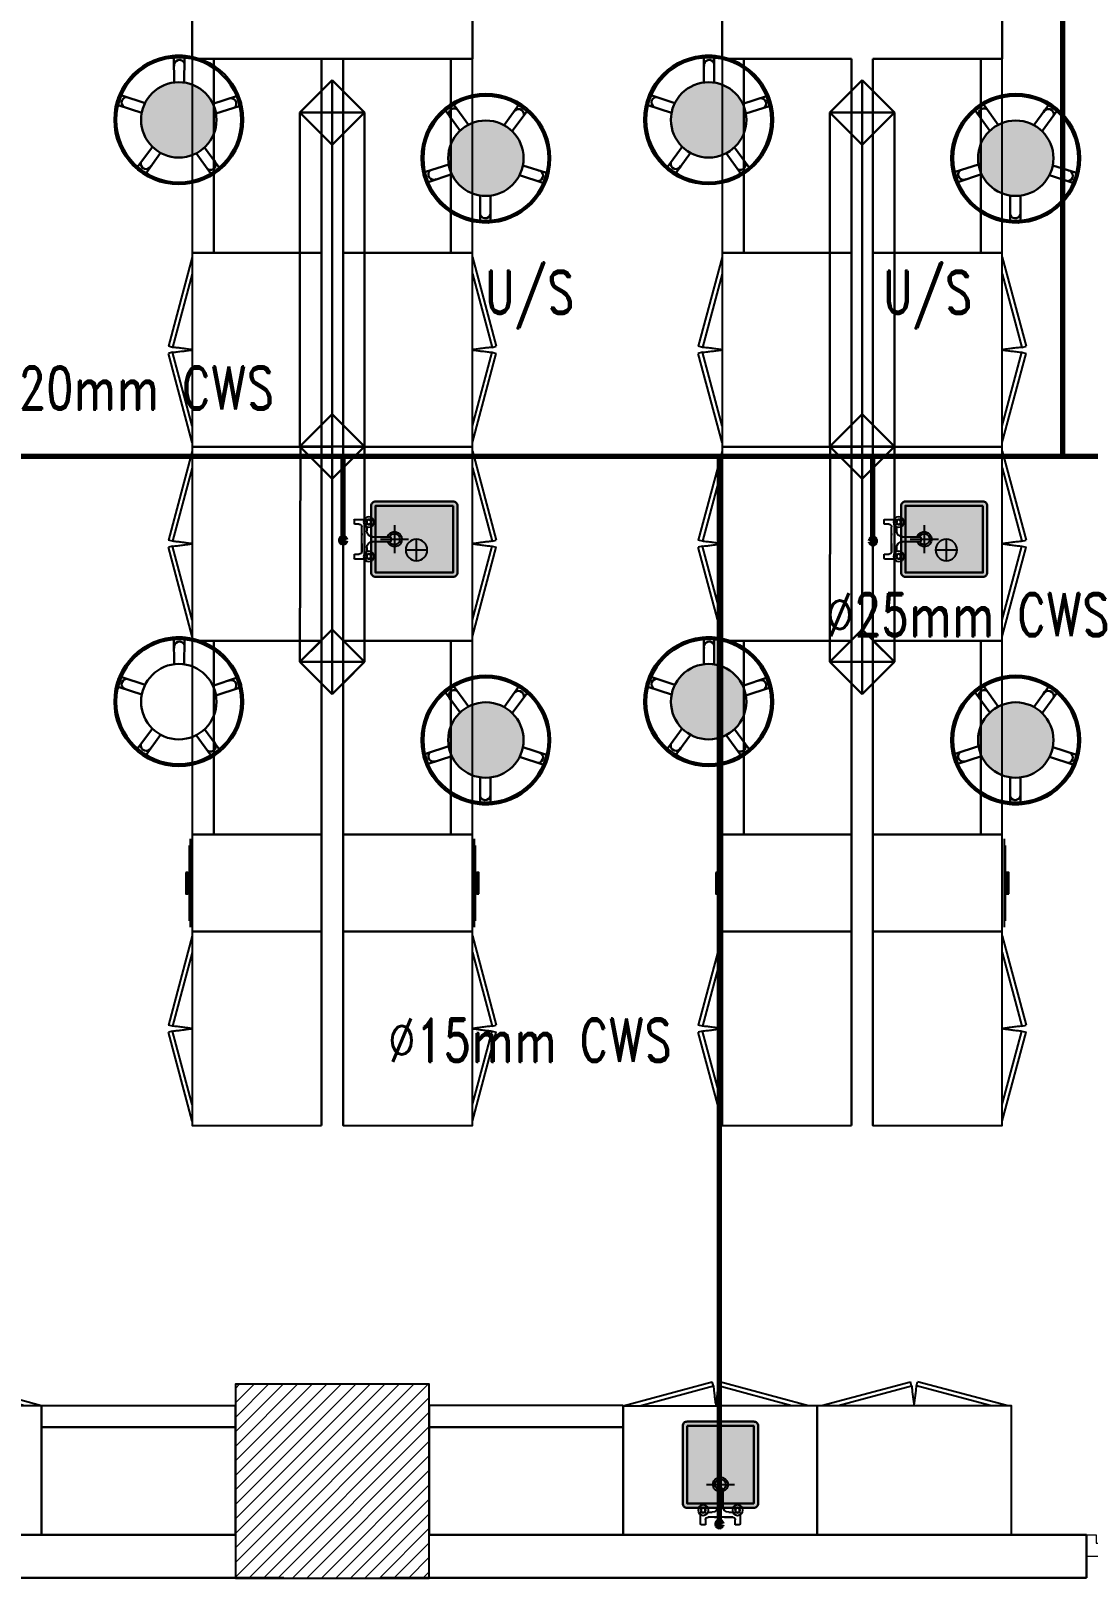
# Model space of a CAD drawing. Extents: x 800 to 995, y 398 to 804.
# Drawn here: x 905.2 to 910.1, y 754.73 to 761.91 of the extents above; entities that cross this region are included whole.
import ezdxf

# ---------------------------------------------------------------- set-up
doc = ezdxf.new("R2010")
doc.units = 0
doc.header["$MEASUREMENT"] = 0
doc.linetypes.add('ACAD_ISO02W100', pattern=[15, 12, -3])
doc.linetypes.add('DASHED', pattern=[19.05, 12.7, -6.35])
doc.layers.get('0').update_dxf_attribs({"color": 252, "linetype": 'CONTINUOUS', "lineweight": 30})
for name, color, linetype in [('-FUR', 252, 'CONTINUOUS'), ('LAYER8', 3, 'CONTINUOUS'), ('SAN', 2, 'CONTINUOUS')]:
    doc.layers.add(name, color=color, linetype=linetype)
for name, color, linetype, lineweight in [('Column', 6, 'CONTINUOUS', 25), ('DOOR', 30, 'CONTINUOUS', 9), ('hatch', 252, 'CONTINUOUS', 9), ('P-C-WATER', 5, 'CONTINUOUS', 70), ('P-TEXT', 1, 'CONTINUOUS', 25), ('Wall', 252, 'CONTINUOUS', 30)]:
    doc.layers.add(name, color=color, linetype=linetype, lineweight=lineweight)
doc.styles.add('ROMANC', font='romand.shx')

# ---------------------------------------------------------------- blocks, each defined once
blk = doc.blocks.new('YY5Y5')
at = {"layer": 'SAN', "color": 1}
for p, q in [((433.83, 542.04), (433.83, 538.56)), ((435.73, 542.41), (434.2, 542.41)), ((435.73, 540.55), (435.73, 542.41)), ((447.16, 542.41), (447.16, 540.55)), ((448.69, 542.41), (447.16, 542.41)), ((449.07, 538.56), (449.07, 542.04)), ((434.16, 537.56), (433.7, 538.02)), ((434.16, 536.15), (433.7, 535.69)), ((435.58, 537.56), (436.04, 538.02)), ((435.58, 536.15), (436.04, 535.69)), ((436.72, 537.65), (438.25, 537.65)), ((446.18, 539.55), (436.73, 539.55)), ((440.5, 535.4), (440.5, 528.74)), ((442.4, 528.74), (442.4, 535.4)), ((443.04, 539.55), (446.16, 539.55)), ((444.65, 537.65), (446.18, 537.65)), ((447.32, 537.56), (446.86, 538.02)), ((447.32, 536.15), (446.86, 535.69)), ((448.74, 537.56), (449.2, 538.02)), ((448.74, 536.15), (449.2, 535.69)), ((440.87, 528.36), (442.03, 528.36))]:
    blk.add_line(p, q, dxfattribs=at)
at = {"layer": 'SAN', "color": 1, "linetype": 'Continuous'}
blk.add_line((439.23, 539.55), (439.86, 539.55), dxfattribs=at)
at = {"layer": 'SAN', "color": 2, "linetype": 'DASHED'}
for points in [[(441.45, 532.42), (441.45, 521.63)], [(436.06, 527.03), (446.84, 527.03)]]:
    blk.add_lwpolyline(points, dxfattribs=at)
at = {"layer": 'SAN', "color": 1}
for centre, radius in [((434.87, 536.85), 2), ((434.87, 536.85), 1), ((434.87, 536.85), 0.8), ((448.03, 536.85), 2), ((448.03, 536.85), 1), ((448.03, 536.85), 0.8)]:
    blk.add_circle(centre, radius, dxfattribs=at)
for centre, radius, start, end in [((434.2, 542.04), 0.375, 90, 180), ((436.73, 540.55), 1, 180, 270), ((446.16, 540.55), 1, 270, 0), ((448.69, 542.04), 0.375, 0, 90), ((438.25, 535.4), 2.25, 0, 90), ((444.65, 535.4), 2.25, 90, 180), ((441.45, 527.03), 2.86, 109.43194, 70.56806), ((441.45, 527.03), 2.08, 117.27647, 62.72353), ((440.87, 528.74), 0.375, 180, 270), ((442.03, 528.74), 0.375, 270, 360)]:
    blk.add_arc(centre, radius, start, end, dxfattribs=at)
blk = doc.blocks.new('fd')
at = {"layer": '-FUR'}
h = blk.add_hatch(color=254, dxfattribs=at)
h.paths.add_polyline_path([(1322.6636, 576.6994), (1322.3536, 576.6994), (1322.3536, 577.0594), (1322.6636, 577.0594)], flags=16)
edge = h.paths.add_edge_path()
edge.add_line((1322.6636, 576.6794), (1322.3536, 576.6794))
edge.add_arc((1322.3536, 576.6994), 0.02, 180, 270, ccw=False)
edge.add_line((1322.3336, 576.6994), (1322.3336, 577.0594))
edge.add_arc((1322.3536, 577.0594), 0.02, 90, 180, ccw=False)
edge.add_line((1322.3536, 577.0794), (1322.6636, 577.0794))
edge.add_arc((1322.6636, 577.0594), 0.02, 0, 90, ccw=False)
edge.add_line((1322.6836, 577.0594), (1322.6836, 576.6994))
edge.add_arc((1322.6636, 576.6994), 0.02, -90, 0, ccw=False)
blk.add_hatch(color=253, dxfattribs=at).paths.add_polyline_path([(1322.6636, 577.0594), (1322.6636, 576.6994), (1322.3536, 576.6994), (1322.3536, 577.0594)])
h = blk.add_hatch(color=251, dxfattribs=at)
h.paths.add_polyline_path([(1322.6337, 577.0294), (1322.6636, 577.0594), (1322.6636, 576.6994), (1322.6336, 576.7294)])
h.paths.add_polyline_path([(1322.6336, 576.7294), (1322.6636, 576.6994), (1322.3536, 576.6994), (1322.3836, 576.7294)])
h = blk.add_hatch(color=252, dxfattribs=at)
h.paths.add_polyline_path([(1322.3836, 577.0294), (1322.3536, 577.0594), (1322.6636, 577.0594), (1322.6337, 577.0294)])
h.paths.add_polyline_path([(1322.3836, 576.7294), (1322.3536, 576.6994), (1322.3536, 577.0594), (1322.3836, 577.0294)])
for p, q in [((1322.4784, 577.2056), (1322.0597, 577.2056)), ((1322.4784, 577.2056), (1322.9597, 577.2056)), ((1322.0597, 576.6056), (1322.5097, 576.6056)), ((1322.9597, 576.6056), (1322.5097, 576.6056))]:
    blk.add_line(p, q, dxfattribs=at)
at = {"layer": '-FUR', "linetype": 'ACAD_ISO02W100'}
for p, q in [((1322.0597, 577.2056), (1322.5097, 577.2056)), ((1322.9597, 577.2056), (1322.5097, 577.2056)), ((1322.0997, 576.6056), (1322.5133, 576.4948)), ((1322.177, 576.6056), (1322.5185, 576.5141)), ((1322.8824, 576.6056), (1322.541, 576.5141)), ((1322.9597, 576.6056), (1322.5462, 576.4948)), ((1322.5185, 576.5141), (1322.5133, 576.4948)), ((1322.541, 576.5141), (1322.5462, 576.4948))]:
    blk.add_line(p, q, dxfattribs=at)
for centre, start, end in [((1324.045, 576.3727), 171.26112, 174.70691), ((1321.0144, 576.3727), 5.29309, 8.73888)]:
    blk.add_arc(centre, 1.5331, start, end, dxfattribs=at)
for p, q in [((1322.0597, 577.2056), (1322.0597, 576.6056)), ((1322.9597, 577.2056), (1322.9597, 576.6056))]:
    blk.add_line(p, q)
blk.add_lwpolyline([(1322.6636, 576.6794), (1322.3536, 576.6794, -0.414214), (1322.3336, 576.6994), (1322.3336, 577.0594, -0.414214), (1322.3536, 577.0794), (1322.6636, 577.0794, -0.414214), (1322.6836, 577.0594), (1322.6836, 576.6994, -0.414214)], format="xyb", close=True)
blk.add_lwpolyline([(1322.6636, 576.6794), (1322.3536, 576.6794, -0.414214), (1322.3336, 576.6994), (1322.3336, 577.0594, -0.414214), (1322.3536, 577.0794), (1322.6636, 577.0794, -0.414214), (1322.6836, 577.0594), (1322.6836, 576.6994, -0.414214)], format="xyb", close=True)
blk.add_lwpolyline([(1322.6636, 576.6994), (1322.3536, 576.6994), (1322.3536, 577.0594), (1322.6636, 577.0594)], close=True)
at = {"extrusion": (0, 0, -1), "xscale": 0.0121000000000322, "yscale": 0.0121000000000322, "zscale": -0.0121}
blk.add_blockref('YY5Y5', (-1327.8502, 570.5947), dxfattribs=at)
blk = doc.blocks.new('juy')
blk.add_line((1322.9597, 577.2056), (1322.9597, 576.6056))
blk.add_blockref('fd', (0, 0))
blk = doc.blocks.new('vfd')
at = {"layer": '-FUR'}
h = blk.add_hatch(color=254, dxfattribs=at)
h.paths.add_polyline_path([(1316.635, 565.8296), (1316.635, 566.1396), (1316.275, 566.1396), (1316.275, 565.8296)], flags=16)
edge = h.paths.add_edge_path()
edge.add_line((1316.655, 565.8296), (1316.655, 566.1396))
edge.add_ellipse((1316.635, 566.1396), major_axis=(-0.0141, -0.0141), ratio=1, start_angle=135, end_angle=225)
edge.add_line((1316.635, 566.1596), (1316.275, 566.1596))
edge.add_ellipse((1316.275, 566.1396), major_axis=(-0.0141, -0.0141), ratio=1, start_angle=225, end_angle=315)
edge.add_line((1316.255, 566.1396), (1316.255, 565.8296))
edge.add_ellipse((1316.275, 565.8296), major_axis=(0.0141, -0.0141), ratio=1, start_angle=225, end_angle=315)
edge.add_line((1316.275, 565.8096), (1316.635, 565.8096))
edge.add_ellipse((1316.635, 565.8296), major_axis=(0.0141, -0.0141), ratio=1, start_angle=-45, end_angle=45)
blk.add_hatch(color=253, dxfattribs=at).paths.add_polyline_path([(1316.275, 565.8296), (1316.635, 565.8296), (1316.635, 566.1396), (1316.275, 566.1396)])
h = blk.add_hatch(color=251, dxfattribs=at)
h.paths.add_polyline_path([(1316.305, 565.8596), (1316.275, 565.8296), (1316.635, 565.8296), (1316.605, 565.8596)])
h.paths.add_polyline_path([(1316.605, 565.8596), (1316.635, 565.8296), (1316.635, 566.1396), (1316.605, 566.1096)])
h = blk.add_hatch(color=252, dxfattribs=at)
h.paths.add_polyline_path([(1316.305, 566.1096), (1316.275, 566.1396), (1316.275, 565.8296), (1316.305, 565.8596)])
h.paths.add_polyline_path([(1316.605, 566.1096), (1316.635, 566.1396), (1316.275, 566.1396), (1316.305, 566.1096)])
blk.add_lwpolyline([(1316.655, 565.8296), (1316.655, 566.1396, 0.414214), (1316.635, 566.1596), (1316.275, 566.1596, 0.414214), (1316.255, 566.1396), (1316.255, 565.8296, 0.414214), (1316.275, 565.8096), (1316.635, 565.8096, 0.414214)], format="xyb", close=True)
blk.add_lwpolyline([(1316.655, 565.8296), (1316.655, 566.1396, 0.414214), (1316.635, 566.1596), (1316.275, 566.1596, 0.414214), (1316.255, 566.1396), (1316.255, 565.8296, 0.414214), (1316.275, 565.8096), (1316.635, 565.8096, 0.414214)], format="xyb", close=True)
blk.add_lwpolyline([(1316.635, 565.8296), (1316.635, 566.1396), (1316.275, 566.1396), (1316.275, 565.8296)], close=True)
at = {"layer": 'LAYER8'}
for p, q in [((1316.465, 566.0846), (1316.465, 565.9846)), ((1316.415, 566.0346), (1316.515, 566.0346))]:
    blk.add_line(p, q, dxfattribs=at)
blk.add_circle((1316.465, 566.0346), 0.05, dxfattribs=at)
at = {"xscale": 0.0121, "yscale": 0.0121, "zscale": 0.0121, "rotation": 89.99999999999997}
blk.add_blockref('YY5Y5', (1322.7397, 560.6431), dxfattribs=at)

msp = doc.modelspace()

# ---------------------------------------------------------------- hatches: boundary and pattern name
h = msp.add_hatch(color=256)
h.set_gradient(color1=(132, 132, 132), name='SPHERICAL')
h.paths.add_polyline_path([(906.0591, 761.4986, -1), (905.7091, 761.4986, -1)])
h = msp.add_hatch(color=256)
h.set_gradient(color1=(132, 132, 132), name='SPHERICAL')
h.paths.add_polyline_path([(908.5182, 761.4986, -1), (908.1682, 761.4986, -1)])
h = msp.add_hatch(color=256)
h.set_gradient(color1=(132, 132, 132), name='SPHERICAL')
h.paths.add_polyline_path([(907.1343, 761.3206, -1), (907.4843, 761.3206, -1)])
h = msp.add_hatch(color=256)
h.set_gradient(color1=(132, 132, 132), name='SPHERICAL')
h.paths.add_polyline_path([(909.5934, 761.3206, -1), (909.9434, 761.3206, -1)])
h = msp.add_hatch(color=256)
h.set_gradient(color1=(132, 132, 132), name='SPHERICAL')
h.paths.add_polyline_path([(908.5182, 758.7986, -1), (908.1682, 758.7986, -1)])
h = msp.add_hatch(color=256)
h.set_gradient(color1=(132, 132, 132), name='SPHERICAL')
h.paths.add_polyline_path([(907.1343, 758.6206, -1), (907.4843, 758.6206, -1)])
h = msp.add_hatch(color=256)
h.set_gradient(color1=(132, 132, 132), name='SPHERICAL')
h.paths.add_polyline_path([(909.5934, 758.6206, -1), (909.9434, 758.6206, -1)])
at = {"layer": 'hatch'}
h = msp.add_hatch(dxfattribs=at)
h.set_pattern_fill('ANSI31', color=252, scale=0.015, style=0)
h.set_pattern_definition([(45, (1133.578867, 432.509505), (-0.0336759605, 0.0336759605), [])])
h.paths.add_polyline_path([(906.1467, 754.7316), (907.0467, 754.7316), (907.0467, 755.6316), (906.1467, 755.6316)])

# ---------------------------------------------------------------- linework, layer by layer
at = {"layer": '-FUR', "linetype": 'ACAD_ISO02W100'}
for p, q in [((905.9467, 761.7816), (905.9467, 760.8816)), ((907.2467, 760.8816), (907.2467, 761.7816)), ((908.4058, 761.7816), (908.4058, 760.8816)), ((909.7058, 760.8816), (909.7058, 761.7816)), ((905.9467, 760.8616), (905.8359, 760.448)), ((906.5467, 759.9816), (906.5467, 760.8816)), ((906.6467, 760.8816), (906.6467, 759.9816)), ((907.2467, 760.8616), (907.3575, 760.448)), ((908.4058, 760.8616), (908.295, 760.448)), ((909.0058, 759.9816), (909.0058, 760.8816)), ((909.1058, 760.8816), (909.1058, 759.9816)), ((909.7058, 760.8616), (909.8166, 760.448)), ((905.9467, 760.7843), (905.8552, 760.4428)), ((907.2467, 760.7843), (907.3382, 760.4428)), ((908.4058, 760.7843), (908.3143, 760.4428)), ((909.7058, 760.7843), (909.7973, 760.4428)), ((905.8552, 760.4428), (905.8359, 760.448)), ((905.8552, 760.4203), (905.8359, 760.4151)), ((905.9467, 760.0016), (905.8359, 760.4151)), ((905.9467, 760.0788), (905.8552, 760.4203)), ((907.2467, 760.0788), (907.3382, 760.4203)), ((907.2467, 760.0016), (907.3575, 760.4151)), ((907.3382, 760.4428), (907.3575, 760.448)), ((907.3382, 760.4203), (907.3575, 760.4151)), ((908.3143, 760.4428), (908.295, 760.448)), ((908.3143, 760.4203), (908.295, 760.4151)), ((908.4058, 760.0016), (908.295, 760.4151)), ((908.4058, 760.0788), (908.3143, 760.4203)), ((909.7058, 760.0788), (909.7973, 760.4203)), ((909.7058, 760.0016), (909.8166, 760.4151)), ((909.7973, 760.4428), (909.8166, 760.448)), ((909.7973, 760.4203), (909.8166, 760.4151)), ((906.5467, 759.0816), (906.5467, 759.9816)), ((906.6467, 759.9816), (906.6467, 759.0816)), ((909.0058, 759.0816), (909.0058, 759.9816)), ((909.1058, 759.9816), (909.1058, 759.0816)), ((905.9467, 759.9616), (905.8359, 759.548)), ((907.2467, 759.9616), (907.3575, 759.548)), ((908.4058, 759.9616), (908.295, 759.548)), ((909.7058, 759.9616), (909.8166, 759.548)), ((905.9467, 759.8843), (905.8552, 759.5428)), ((907.2467, 759.8843), (907.3382, 759.5428)), ((908.4058, 759.8843), (908.3143, 759.5428)), ((909.7058, 759.8843), (909.7973, 759.5428)), ((905.8552, 759.5428), (905.8359, 759.548)), ((907.3382, 759.5428), (907.3575, 759.548)), ((908.3143, 759.5428), (908.295, 759.548)), ((909.7973, 759.5428), (909.8166, 759.548)), ((905.8552, 759.5203), (905.8359, 759.5151)), ((905.9467, 759.1016), (905.8359, 759.5151)), ((905.9467, 759.1788), (905.8552, 759.5203)), ((907.2467, 759.1788), (907.3382, 759.5203)), ((907.2467, 759.1016), (907.3575, 759.5151)), ((907.3382, 759.5203), (907.3575, 759.5151)), ((908.3143, 759.5203), (908.295, 759.5151)), ((908.4058, 759.1016), (908.295, 759.5151)), ((908.4058, 759.1788), (908.3143, 759.5203)), ((909.7058, 759.1788), (909.7973, 759.5203)), ((909.7058, 759.1016), (909.8166, 759.5151)), ((909.7973, 759.5203), (909.8166, 759.5151)), ((905.9467, 759.0816), (905.9467, 758.1816)), ((907.2467, 758.1816), (907.2467, 759.0816)), ((908.4058, 759.0816), (908.4058, 758.1816)), ((909.7058, 758.1816), (909.7058, 759.0816)), ((906.5467, 758.1816), (906.5467, 757.7316)), ((906.6467, 757.7316), (906.6467, 758.1816)), ((909.0058, 758.1816), (909.0058, 757.7316)), ((909.1058, 757.7316), (909.1058, 758.1816)), ((905.9467, 757.7116), (905.8359, 757.298)), ((906.5467, 756.8316), (906.5467, 757.7316)), ((906.6467, 757.7316), (906.6467, 756.8316)), ((907.2467, 757.7116), (907.3575, 757.298)), ((908.4058, 757.7116), (908.295, 757.298)), ((909.0058, 756.8316), (909.0058, 757.7316)), ((909.1058, 757.7316), (909.1058, 756.8316)), ((909.7058, 757.7116), (909.8166, 757.298)), ((905.9467, 757.6343), (905.8552, 757.2928)), ((907.2467, 757.6343), (907.3382, 757.2928)), ((908.4058, 757.6343), (908.3143, 757.2928)), ((909.7058, 757.6343), (909.7973, 757.2928)), ((905.8552, 757.2928), (905.8359, 757.298)), ((905.8552, 757.2703), (905.8359, 757.2651)), ((905.9467, 756.8516), (905.8359, 757.2651)), ((905.9467, 756.9288), (905.8552, 757.2703)), ((907.2467, 756.9288), (907.3382, 757.2703)), ((907.2467, 756.8516), (907.3575, 757.2651)), ((907.3382, 757.2928), (907.3575, 757.298)), ((907.3382, 757.2703), (907.3575, 757.2651)), ((908.3143, 757.2928), (908.295, 757.298)), ((908.3143, 757.2703), (908.295, 757.2651)), ((908.4058, 756.8516), (908.295, 757.2651)), ((908.4058, 756.9288), (908.3143, 757.2703)), ((909.7058, 756.9288), (909.7973, 757.2703)), ((909.7058, 756.8516), (909.8166, 757.2651)), ((909.7973, 757.2928), (909.8166, 757.298)), ((909.7973, 757.2703), (909.8166, 757.2651)), ((908.8667, 755.5316), (909.2803, 755.6424)), ((908.944, 755.5316), (909.2854, 755.6231)), ((909.2854, 755.6231), (909.2803, 755.6424)), ((909.308, 755.6231), (909.3131, 755.6424)), ((909.6494, 755.5316), (909.308, 755.6231)), ((909.7267, 755.5316), (909.3131, 755.6424)), ((905.2467, 755.5316), (906.1467, 755.5316)), ((907.9467, 755.5316), (907.0467, 755.5316)), ((909.7467, 754.9316), (908.8467, 754.9316))]:
    msp.add_line(p, q, dxfattribs=at)
at = {"layer": '-FUR'}
for p, q in [((905.9317, 758.1316), (905.9317, 757.7816)), ((905.9367, 758.1616), (905.9367, 757.7516)), ((907.2567, 757.7516), (907.2567, 758.1616)), ((907.2617, 757.7816), (907.2617, 758.1316)), ((908.3908, 758.1316), (908.3908, 757.7816)), ((908.3958, 758.1616), (908.3958, 757.7516)), ((909.7158, 757.7516), (909.7158, 758.1616)), ((909.7208, 757.7816), (909.7208, 758.1316))]:
    msp.add_line(p, q, dxfattribs=at)
for points in [[(906.5467, 759.9816), (906.5467, 760.8816), (905.9467, 760.8816), (905.9467, 759.9816)], [(906.6467, 760.8816), (906.6467, 759.9816), (907.2467, 759.9816), (907.2467, 760.8816)], [(909.0058, 759.9816), (909.0058, 760.8816), (908.4058, 760.8816), (908.4058, 759.9816)], [(909.1058, 760.8816), (909.1058, 759.9816), (909.7058, 759.9816), (909.7058, 760.8816)], [(906.5467, 759.0816), (906.5467, 759.9816), (905.9467, 759.9816), (905.9467, 759.0816)], [(906.6467, 759.9816), (906.6467, 759.0816), (907.2467, 759.0816), (907.2467, 759.9816)], [(909.0058, 759.0816), (909.0058, 759.9816), (908.4058, 759.9816), (908.4058, 759.0816)], [(909.1058, 759.9816), (909.1058, 759.0816), (909.7058, 759.0816), (909.7058, 759.9816)], [(905.9467, 758.1816), (905.9467, 757.7316), (906.5467, 757.7316), (906.5467, 758.1816)], [(907.2467, 757.7316), (907.2467, 758.1816), (906.6467, 758.1816), (906.6467, 757.7316)], [(908.4058, 758.1816), (908.4058, 757.7316), (909.0058, 757.7316), (909.0058, 758.1816)], [(909.7058, 757.7316), (909.7058, 758.1816), (909.1058, 758.1816), (909.1058, 757.7316)], [(906.5467, 756.8316), (906.5467, 757.7316), (905.9467, 757.7316), (905.9467, 756.8316)], [(906.6467, 757.7316), (906.6467, 756.8316), (907.2467, 756.8316), (907.2467, 757.7316)], [(909.0058, 756.8316), (909.0058, 757.7316), (908.4058, 757.7316), (908.4058, 756.8316)], [(909.1058, 757.7316), (909.1058, 756.8316), (909.7058, 756.8316), (909.7058, 757.7316)], [(909.7467, 754.9316), (908.8467, 754.9316), (908.8467, 755.5316), (909.7467, 755.5316)]]:
    msp.add_lwpolyline(points, close=True, dxfattribs=at)
at = {"layer": '-FUR', "color": 1}
for points in [[(905.9167, 758.0066), (905.9167, 757.9066), (905.9267, 757.9066), (905.9267, 758.0066)], [(907.2767, 757.9066), (907.2767, 758.0066), (907.2667, 758.0066), (907.2667, 757.9066)], [(908.3758, 758.0066), (908.3758, 757.9066), (908.3858, 757.9066), (908.3858, 758.0066)], [(909.7358, 757.9066), (909.7358, 758.0066), (909.7258, 758.0066), (909.7258, 757.9066)]]:
    msp.add_lwpolyline(points, close=True, dxfattribs=at)
at = {"layer": '-FUR', "linetype": 'ACAD_ISO02W100'}
for centre, start, end in [((905.7138, 758.9163), 81.26112, 84.70691), ((905.7138, 761.9468), 275.29309, 278.73888), ((907.4796, 758.9163), 95.29309, 98.73888), ((907.4796, 761.9468), 261.26112, 264.70691), ((908.1729, 758.9163), 81.26112, 84.70691), ((908.1729, 761.9468), 275.29309, 278.73888), ((909.9387, 758.9163), 95.29309, 98.73888), ((909.9387, 761.9468), 261.26112, 264.70691), ((905.7138, 758.0163), 81.26112, 84.70691), ((905.7138, 761.0468), 275.29309, 278.73888), ((907.4796, 758.0163), 95.29309, 98.73888), ((907.4796, 761.0468), 261.26112, 264.70691), ((908.1729, 758.0163), 81.26112, 84.70691), ((908.1729, 761.0468), 275.29309, 278.73888), ((909.9387, 758.0163), 95.29309, 98.73888), ((909.9387, 761.0468), 261.26112, 264.70691), ((905.7138, 755.7663), 81.26112, 84.70691), ((905.7138, 758.7968), 275.29309, 278.73888), ((907.4796, 755.7663), 95.29309, 98.73888), ((907.4796, 758.7968), 261.26112, 264.70691), ((908.1729, 755.7663), 81.26112, 84.70691), ((908.1729, 758.7968), 275.29309, 278.73888), ((909.9387, 755.7663), 95.29309, 98.73888), ((909.9387, 758.7968), 261.26112, 264.70691), ((910.812, 755.7645), 185.29309, 188.73888), ((907.7814, 755.7645), 351.26112, 354.70691)]:
    msp.add_arc(centre, 1.5331, start, end, dxfattribs=at)
for p, q in [((905.9467, 762.3816), (905.9467, 761.7816)), ((907.2467, 761.7816), (907.2467, 762.3816)), ((908.4058, 762.3816), (908.4058, 761.7816)), ((909.7058, 761.7816), (909.7058, 762.3816)), ((905.8624, 761.6723), (905.8619, 761.7877)), ((905.8719, 761.7977), (905.8994, 761.7976)), ((905.9098, 761.6717), (905.9102, 761.785)), ((907.2467, 761.7816), (905.9467, 761.7816)), ((905.9467, 761.7816), (906.5467, 761.7816)), ((906.0467, 760.8816), (906.0467, 761.7816)), ((906.5467, 761.7816), (906.5467, 760.8816)), ((906.6467, 760.8816), (906.6467, 761.7816)), ((906.6467, 761.7816), (907.2467, 761.7816)), ((907.2467, 761.7816), (907.1467, 761.7816)), ((907.1467, 761.7816), (907.1467, 760.8816)), ((908.3215, 761.6723), (908.321, 761.7877)), ((908.331, 761.7977), (908.3585, 761.7976)), ((908.3689, 761.6717), (908.3693, 761.785)), ((908.4058, 761.7816), (909.0058, 761.7816)), ((908.5058, 760.8816), (908.5058, 761.7816)), ((909.0058, 761.7816), (909.0058, 760.8816)), ((909.1058, 760.8816), (909.1058, 761.7816)), ((909.1058, 761.7816), (909.7058, 761.7816)), ((909.7058, 761.7816), (909.6058, 761.7816)), ((909.6058, 761.7816), (909.6058, 760.8816)), ((906.5965, 761.6834), (906.4465, 761.5334)), ((906.5965, 759.9834), (906.5965, 761.6834)), ((906.5965, 761.5334), (906.5965, 761.6834)), ((906.5965, 761.6834), (906.7465, 761.5334)), ((909.0556, 761.6834), (908.9056, 761.5334)), ((909.0556, 759.9834), (909.0556, 761.6834)), ((909.0556, 761.5334), (909.0556, 761.6834)), ((909.0556, 761.6834), (909.2056, 761.5334)), ((905.5959, 761.5795), (905.6045, 761.6056)), ((905.7122, 761.5316), (905.6023, 761.5668)), ((905.7274, 761.5765), (905.6198, 761.6119)), ((906.0425, 761.5729), (906.1522, 761.6091)), ((906.0567, 761.5277), (906.1646, 761.5623)), ((906.1647, 761.6026), (906.1731, 761.5764)), ((907.1237, 761.5554), (907.146, 761.5714)), ((907.2284, 761.4757), (907.1621, 761.5676)), ((907.3938, 761.4738), (907.4613, 761.5675)), ((907.4752, 761.5697), (907.4974, 761.5534)), ((908.055, 761.5795), (908.0636, 761.6056)), ((908.1713, 761.5316), (908.0614, 761.5668)), ((908.1865, 761.5765), (908.0789, 761.6119)), ((908.5016, 761.5729), (908.6113, 761.6091)), ((908.5158, 761.5277), (908.6237, 761.5623)), ((908.6238, 761.6026), (908.6322, 761.5764)), ((909.5828, 761.5554), (909.6051, 761.5714)), ((909.6874, 761.4757), (909.6212, 761.5676)), ((909.8529, 761.4738), (909.9204, 761.5675)), ((909.9343, 761.5697), (909.9565, 761.5534)), ((906.4465, 759.9834), (906.4465, 761.5334)), ((906.4465, 761.5334), (906.7465, 761.5334)), ((906.7465, 761.5334), (906.4465, 761.5334)), ((906.4465, 761.5334), (906.5965, 761.3834)), ((906.5965, 761.5334), (906.5965, 761.3834)), ((906.5965, 761.3834), (906.7465, 761.5334)), ((906.7465, 761.5334), (906.7465, 759.9834)), ((907.1897, 761.4483), (907.1214, 761.5414)), ((907.4318, 761.4455), (907.4988, 761.5369)), ((908.9056, 759.9834), (908.9056, 761.5334)), ((908.9056, 761.5334), (909.2056, 761.5334)), ((909.2056, 761.5334), (908.9056, 761.5334)), ((908.9056, 761.5334), (909.0556, 761.3834)), ((909.0556, 761.5334), (909.0556, 761.3834)), ((909.0556, 761.3834), (909.2056, 761.5334)), ((909.2056, 761.5334), (909.2056, 759.9834)), ((909.6488, 761.4483), (909.5805, 761.5414)), ((909.8909, 761.4455), (909.9579, 761.5369)), ((906.5467, 761.4331), (906.5467, 756.8316)), ((906.6467, 756.8316), (906.6467, 761.4336)), ((909.0058, 761.4331), (909.0058, 756.8316)), ((909.1058, 756.8316), (909.1058, 761.4336)), ((905.7616, 761.3737), (905.6946, 761.2822)), ((905.7996, 761.3454), (905.7321, 761.2517)), ((905.9651, 761.3435), (906.0313, 761.2516)), ((906.0037, 761.3709), (906.072, 761.2778)), ((906.5965, 761.3834), (906.5965, 760.5334)), ((908.2207, 761.3737), (908.1537, 761.2822)), ((908.2587, 761.3454), (908.1912, 761.2517)), ((908.4242, 761.3435), (908.4904, 761.2516)), ((908.4628, 761.3709), (908.5311, 761.2778)), ((909.0556, 761.3834), (909.0556, 760.5334)), ((907.1367, 761.2915), (907.0289, 761.2569)), ((907.4812, 761.2876), (907.5911, 761.2524)), ((909.5958, 761.2915), (909.488, 761.2569)), ((909.9403, 761.2876), (910.0502, 761.2524)), ((905.7182, 761.2495), (905.696, 761.2658)), ((906.0697, 761.2638), (906.0474, 761.2478)), ((907.0287, 761.2166), (907.0203, 761.2428)), ((907.1509, 761.2463), (907.0412, 761.2101)), ((907.466, 761.2426), (907.5736, 761.2072)), ((907.5975, 761.2397), (907.5889, 761.2136)), ((908.1773, 761.2495), (908.1551, 761.2658)), ((908.5288, 761.2638), (908.5065, 761.2478)), ((909.4878, 761.2166), (909.4794, 761.2428)), ((909.61, 761.2463), (909.5003, 761.2101)), ((909.9251, 761.2426), (910.0327, 761.2072)), ((910.0566, 761.2397), (910.048, 761.2136)), ((907.2836, 761.1475), (907.2832, 761.0342)), ((907.331, 761.1469), (907.3315, 761.0315)), ((909.7427, 761.1475), (909.7423, 761.0342)), ((909.7901, 761.1469), (909.7906, 761.0315)), ((907.3215, 761.0215), (907.294, 761.0216)), ((909.7806, 761.0215), (909.7531, 761.0216)), ((906.5467, 760.8816), (905.9467, 760.8816)), ((905.9467, 760.8816), (906.0467, 760.8816)), ((907.2467, 760.8816), (906.6467, 760.8816)), ((909.0058, 760.8816), (908.4058, 760.8816)), ((908.4058, 760.8816), (908.5058, 760.8816)), ((909.7058, 760.8816), (909.1058, 760.8816)), ((906.5965, 760.1334), (906.4465, 759.9834)), ((906.5965, 759.9834), (906.5965, 760.1334)), ((906.5965, 760.1334), (906.7465, 759.9834)), ((909.0556, 760.1334), (908.9056, 759.9834)), ((909.0556, 759.9834), (909.0556, 760.1334)), ((909.0556, 760.1334), (909.2056, 759.9834)), ((906.4465, 759.9834), (906.7465, 759.9834)), ((906.7465, 759.9834), (906.4465, 759.9834)), ((906.4465, 759.9834), (906.5965, 759.8334)), ((906.4465, 758.9834), (906.4483, 759.9816)), ((906.5467, 759.9816), (906.5967, 759.9816)), ((906.5965, 759.9834), (906.5965, 759.8334)), ((906.5965, 759.8334), (906.7465, 759.9834)), ((906.7465, 759.9834), (906.7465, 758.9834)), ((908.9056, 759.9834), (909.2056, 759.9834)), ((909.2056, 759.9834), (908.9056, 759.9834)), ((908.9056, 759.9834), (909.0556, 759.8334)), ((908.9056, 758.9834), (908.9074, 759.9816)), ((909.0058, 759.9816), (909.0558, 759.9816)), ((909.0556, 759.9834), (909.0556, 759.8334)), ((909.0556, 759.8334), (909.2056, 759.9834)), ((909.2056, 759.9834), (909.2056, 758.9834)), ((906.5965, 759.8334), (906.5965, 758.9834)), ((909.0556, 759.8334), (909.0556, 758.9834)), ((906.4465, 758.9834), (906.5965, 759.1334)), ((906.4465, 758.9834), (906.5965, 759.1334)), ((906.5965, 759.1334), (906.7465, 758.9834)), ((906.5965, 758.9834), (906.5965, 759.1334)), ((906.5965, 759.1334), (906.7465, 758.9834)), ((908.9056, 758.9834), (909.0556, 759.1334)), ((908.9056, 758.9834), (909.0556, 759.1334)), ((909.0556, 759.1334), (909.2056, 758.9834)), ((909.0556, 758.9834), (909.0556, 759.1334)), ((909.0556, 759.1334), (909.2056, 758.9834)), ((905.8624, 758.9723), (905.8619, 759.0877)), ((905.8719, 759.0977), (905.8994, 759.0976)), ((905.9098, 758.9717), (905.9102, 759.085)), ((905.9467, 759.0816), (906.5467, 759.0816)), ((906.0467, 758.1816), (906.0467, 759.0816)), ((906.5447, 759.0816), (906.4465, 758.9834)), ((906.5467, 759.0816), (906.5467, 758.1816)), ((906.6467, 759.0831), (906.7465, 758.9834)), ((906.6467, 758.1816), (906.6467, 759.0816)), ((906.6467, 759.0816), (907.2467, 759.0816)), ((907.2467, 759.0816), (907.1467, 759.0816)), ((907.1467, 759.0816), (907.1467, 758.1816)), ((908.3215, 758.9723), (908.321, 759.0877)), ((908.331, 759.0977), (908.3585, 759.0976)), ((908.3689, 758.9717), (908.3693, 759.085)), ((908.4058, 759.0816), (909.0058, 759.0816)), ((908.5058, 758.1816), (908.5058, 759.0816)), ((909.0038, 759.0816), (908.9056, 758.9834)), ((909.0058, 759.0816), (909.0058, 758.1816)), ((909.1058, 759.0831), (909.2056, 758.9834)), ((909.1058, 758.1816), (909.1058, 759.0816)), ((909.1058, 759.0816), (909.7058, 759.0816)), ((909.7058, 759.0816), (909.6058, 759.0816)), ((909.6058, 759.0816), (909.6058, 758.1816)), ((906.7465, 758.9834), (906.4465, 758.9834)), ((906.4465, 758.9834), (906.5965, 758.8334)), ((906.7465, 758.9834), (906.4465, 758.9834)), ((906.5965, 758.9834), (906.4465, 758.9834)), ((906.7465, 758.9834), (906.4465, 758.9834)), ((906.4465, 758.9834), (906.5965, 758.8334)), ((906.7465, 758.9834), (906.4465, 758.9834)), ((906.5467, 758.8831), (906.4465, 758.9834)), ((906.5965, 758.8334), (906.7465, 758.9834)), ((906.5965, 758.9834), (906.7465, 758.9834)), ((906.7465, 758.9834), (906.5965, 758.9834)), ((906.5965, 758.9834), (906.5965, 758.8334)), ((906.5965, 758.8334), (906.7465, 758.9834)), ((906.7465, 758.9834), (906.6467, 758.8836)), ((909.2056, 758.9834), (908.9056, 758.9834)), ((908.9056, 758.9834), (909.0556, 758.8334)), ((909.2056, 758.9834), (908.9056, 758.9834)), ((909.0556, 758.9834), (908.9056, 758.9834)), ((909.2056, 758.9834), (908.9056, 758.9834)), ((908.9056, 758.9834), (909.0556, 758.8334)), ((909.2056, 758.9834), (908.9056, 758.9834)), ((909.0058, 758.8831), (908.9056, 758.9834)), ((909.0556, 758.8334), (909.2056, 758.9834)), ((909.0556, 758.9834), (909.2056, 758.9834)), ((909.2056, 758.9834), (909.0556, 758.9834)), ((909.0556, 758.9834), (909.0556, 758.8334)), ((909.0556, 758.8334), (909.2056, 758.9834)), ((909.2056, 758.9834), (909.1058, 758.8836)), ((905.5959, 758.8795), (905.6045, 758.9056)), ((905.7274, 758.8765), (905.6198, 758.9119)), ((906.0425, 758.8729), (906.1522, 758.9091)), ((906.1647, 758.9026), (906.1731, 758.8764)), ((908.055, 758.8795), (908.0636, 758.9056)), ((908.1865, 758.8765), (908.0789, 758.9119)), ((908.5016, 758.8729), (908.6113, 758.9091)), ((908.6238, 758.9026), (908.6322, 758.8764)), ((905.7122, 758.8316), (905.6023, 758.8668)), ((906.0567, 758.8277), (906.1646, 758.8623)), ((907.1897, 758.7483), (907.1214, 758.8414)), ((907.1237, 758.8554), (907.146, 758.8714)), ((907.2284, 758.7757), (907.1621, 758.8676)), ((907.3938, 758.7738), (907.4613, 758.8675)), ((907.4318, 758.7455), (907.4988, 758.8369)), ((907.4752, 758.8697), (907.4974, 758.8534)), ((908.1713, 758.8316), (908.0614, 758.8668)), ((908.5158, 758.8277), (908.6237, 758.8623)), ((909.6488, 758.7483), (909.5805, 758.8414)), ((909.5828, 758.8554), (909.6051, 758.8714)), ((909.6874, 758.7757), (909.6212, 758.8676)), ((909.8529, 758.7738), (909.9204, 758.8675)), ((909.8909, 758.7455), (909.9579, 758.8369)), ((909.9343, 758.8697), (909.9565, 758.8534)), ((905.7616, 758.6737), (905.6946, 758.5822)), ((905.7996, 758.6454), (905.7321, 758.5517)), ((905.9651, 758.6435), (906.0313, 758.5516)), ((906.0037, 758.6709), (906.072, 758.5778)), ((908.2207, 758.6737), (908.1537, 758.5822)), ((908.2587, 758.6454), (908.1912, 758.5517)), ((908.4242, 758.6435), (908.4904, 758.5516)), ((908.4628, 758.6709), (908.5311, 758.5778)), ((905.7182, 758.5495), (905.696, 758.5658)), ((906.0697, 758.5638), (906.0474, 758.5478)), ((907.0287, 758.5166), (907.0203, 758.5428)), ((907.1367, 758.5915), (907.0289, 758.5569)), ((907.1509, 758.5463), (907.0412, 758.5101)), ((907.466, 758.5426), (907.5736, 758.5072)), ((907.4812, 758.5876), (907.5911, 758.5524)), ((908.1773, 758.5495), (908.1551, 758.5658)), ((908.5288, 758.5638), (908.5065, 758.5478)), ((909.4878, 758.5166), (909.4794, 758.5428)), ((909.5958, 758.5915), (909.488, 758.5569)), ((909.61, 758.5463), (909.5003, 758.5101)), ((909.9251, 758.5426), (910.0327, 758.5072)), ((909.9403, 758.5876), (910.0502, 758.5524)), ((907.5975, 758.5397), (907.5889, 758.5136)), ((910.0566, 758.5397), (910.048, 758.5136)), ((907.2836, 758.4475), (907.2832, 758.3342)), ((907.331, 758.4469), (907.3315, 758.3315)), ((909.7427, 758.4475), (909.7423, 758.3342)), ((909.7901, 758.4469), (909.7906, 758.3315)), ((907.3215, 758.3215), (907.294, 758.3216)), ((909.7806, 758.3215), (909.7531, 758.3216)), ((906.5467, 758.1816), (905.9467, 758.1816)), ((905.9467, 758.1816), (906.0467, 758.1816)), ((907.2467, 758.1816), (906.6467, 758.1816)), ((909.0058, 758.1816), (908.4058, 758.1816)), ((908.4058, 758.1816), (908.5058, 758.1816)), ((909.7058, 758.1816), (909.1058, 758.1816)), ((905.2467, 755.5316), (905.2467, 754.9316)), ((906.1467, 754.9316), (906.1467, 755.5316)), ((906.1467, 755.5316), (906.1467, 755.4316)), ((907.0467, 754.9316), (907.0467, 755.5316)), ((907.0467, 755.5316), (907.0467, 755.4316)), ((907.9467, 755.5316), (907.9467, 754.9316)), ((906.1467, 755.4316), (905.2467, 755.4316)), ((907.0467, 755.4316), (907.9467, 755.4316)), ((905.2467, 754.9316), (906.1467, 754.9316)), ((907.9467, 754.9316), (907.0467, 754.9316))]:
    msp.add_line(p, q)
for centre, radius in [((905.8841, 761.4986), 0.299), ((905.8841, 761.4986), 0.29), ((908.3432, 761.4986), 0.299), ((908.3432, 761.4986), 0.29), ((905.8841, 761.4986), 0.175), ((908.3432, 761.4986), 0.175), ((907.3093, 761.3206), 0.299), ((907.3093, 761.3206), 0.29), ((909.7684, 761.3206), 0.299), ((909.7684, 761.3206), 0.29), ((907.3093, 761.3206), 0.175), ((909.7684, 761.3206), 0.175), ((905.8841, 758.7986), 0.299), ((905.8841, 758.7986), 0.29), ((908.3432, 758.7986), 0.299), ((908.3432, 758.7986), 0.29), ((905.8841, 758.7986), 0.175), ((908.3432, 758.7986), 0.175), ((907.3093, 758.6206), 0.299), ((907.3093, 758.6206), 0.29), ((909.7684, 758.6206), 0.299), ((909.7684, 758.6206), 0.29), ((907.3093, 758.6206), 0.175), ((909.7684, 758.6206), 0.175)]:
    msp.add_circle(centre, radius)
for centre, radius, start, end in [((905.8719, 761.7877), 0.01, 89.79115, 179.79115), ((905.8871, 761.7522), 0.025, 22.93495, 191.17517), ((905.8971, 761.7846), 0.0131, 1.65402, 79.72038), ((908.331, 761.7877), 0.01, 89.79115, 179.79115), ((908.3462, 761.7522), 0.025, 22.93495, 191.17517), ((908.3562, 761.7846), 0.0131, 1.65402, 79.72038), ((905.6054, 761.5763), 0.01, 161.79115, 251.79115), ((905.6161, 761.5994), 0.0131, 73.65402, 151.72038), ((905.6438, 761.5798), 0.025, 94.93495, 263.17517), ((906.1262, 761.5741), 0.025, 310.93495, 119.17517), ((906.1552, 761.5995), 0.01, 17.79115, 107.79115), ((906.1601, 761.5747), 0.0131, 289.65402, 7.72038), ((907.1517, 761.5596), 0.0131, 37.65402, 115.72038), ((907.4693, 761.5616), 0.01, 53.79115, 143.79115), ((908.0645, 761.5763), 0.01, 161.79115, 251.79115), ((908.0752, 761.5994), 0.0131, 73.65402, 151.72038), ((908.1029, 761.5798), 0.025, 94.93495, 263.17517), ((908.5853, 761.5741), 0.025, 310.93495, 119.17517), ((908.6143, 761.5995), 0.01, 17.79115, 107.79115), ((908.6192, 761.5747), 0.0131, 289.65402, 7.72038), ((909.6108, 761.5596), 0.0131, 37.65402, 115.72038), ((909.9284, 761.5616), 0.01, 53.79115, 143.79115), ((907.1295, 761.5472), 0.01, 125.79115, 215.79115), ((907.1627, 761.5275), 0.025, 58.93495, 227.17517), ((907.4608, 761.524), 0.025, 346.93495, 155.17517), ((907.4879, 761.5443), 0.0131, 325.65402, 43.72038), ((909.5886, 761.5472), 0.01, 125.79115, 215.79115), ((909.6218, 761.5275), 0.025, 58.93495, 227.17517), ((909.9199, 761.524), 0.025, 346.93495, 155.17517), ((909.947, 761.5443), 0.0131, 325.65402, 43.72038), ((905.7055, 761.2748), 0.0131, 145.65402, 223.72038), ((905.7326, 761.2952), 0.025, 166.93495, 335.17517), ((906.0307, 761.2917), 0.025, 238.93495, 47.17517), ((906.0639, 761.2719), 0.01, 305.79115, 35.79115), ((908.1646, 761.2748), 0.0131, 145.65402, 223.72038), ((908.1917, 761.2952), 0.025, 166.93495, 335.17517), ((908.4898, 761.2917), 0.025, 238.93495, 47.17517), ((908.523, 761.2719), 0.01, 305.79115, 35.79115), ((905.7241, 761.2576), 0.01, 233.79115, 323.79115), ((906.0417, 761.2596), 0.0131, 217.65402, 295.72038), ((907.0333, 761.2445), 0.0131, 109.65402, 187.72038), ((907.0382, 761.2196), 0.01, 197.79115, 287.79115), ((907.0672, 761.2451), 0.025, 130.93495, 299.17517), ((907.5496, 761.2394), 0.025, 274.93495, 83.17517), ((907.5773, 761.2198), 0.0131, 253.65402, 331.72038), ((907.588, 761.2429), 0.01, 341.79115, 71.79115), ((908.1832, 761.2576), 0.01, 233.79115, 323.79115), ((908.5008, 761.2596), 0.0131, 217.65402, 295.72038), ((909.4924, 761.2445), 0.0131, 109.65402, 187.72038), ((909.4973, 761.2196), 0.01, 197.79115, 287.79115), ((909.5263, 761.2451), 0.025, 130.93495, 299.17517), ((910.0087, 761.2394), 0.025, 274.93495, 83.17517), ((910.0364, 761.2198), 0.0131, 253.65402, 331.72038), ((910.0471, 761.2429), 0.01, 341.79115, 71.79115), ((907.3063, 761.067), 0.025, 202.93495, 11.17517), ((909.7654, 761.067), 0.025, 202.93495, 11.17517), ((907.2963, 761.0345), 0.0131, 181.65402, 259.72038), ((907.3215, 761.0315), 0.01, 269.79115, 359.79115), ((909.7554, 761.0345), 0.0131, 181.65402, 259.72038), ((909.7806, 761.0315), 0.01, 269.79115, 359.79115), ((905.8719, 759.0877), 0.01, 89.79115, 179.79115), ((905.8871, 759.0522), 0.025, 22.93495, 191.17517), ((905.8971, 759.0846), 0.0131, 1.65402, 79.72038), ((908.331, 759.0877), 0.01, 89.79115, 179.79115), ((908.3462, 759.0522), 0.025, 22.93495, 191.17517), ((908.3562, 759.0846), 0.0131, 1.65402, 79.72038), ((905.6161, 758.8994), 0.0131, 73.65402, 151.72038), ((905.6438, 758.8798), 0.025, 94.93495, 263.17517), ((906.1262, 758.8741), 0.025, 310.93495, 119.17517), ((906.1552, 758.8995), 0.01, 17.79115, 107.79115), ((908.0752, 758.8994), 0.0131, 73.65402, 151.72038), ((908.1029, 758.8798), 0.025, 94.93495, 263.17517), ((908.5853, 758.8741), 0.025, 310.93495, 119.17517), ((908.6143, 758.8995), 0.01, 17.79115, 107.79115), ((905.6054, 758.8763), 0.01, 161.79115, 251.79115), ((906.1601, 758.8747), 0.0131, 289.65402, 7.72038), ((907.1295, 758.8472), 0.01, 125.79115, 215.79115), ((907.1627, 758.8275), 0.025, 58.93495, 227.17517), ((907.1517, 758.8596), 0.0131, 37.65402, 115.72038), ((907.4608, 758.824), 0.025, 346.93495, 155.17517), ((907.4693, 758.8616), 0.01, 53.79115, 143.79115), ((907.4879, 758.8443), 0.0131, 325.65402, 43.72038), ((908.0645, 758.8763), 0.01, 161.79115, 251.79115), ((908.6192, 758.8747), 0.0131, 289.65402, 7.72038), ((909.5886, 758.8472), 0.01, 125.79115, 215.79115), ((909.6218, 758.8275), 0.025, 58.93495, 227.17517), ((909.6108, 758.8596), 0.0131, 37.65402, 115.72038), ((909.9199, 758.824), 0.025, 346.93495, 155.17517), ((909.9284, 758.8616), 0.01, 53.79115, 143.79115), ((909.947, 758.8443), 0.0131, 325.65402, 43.72038), ((905.7055, 758.5748), 0.0131, 145.65402, 223.72038), ((905.7326, 758.5952), 0.025, 166.93495, 335.17517), ((905.7241, 758.5576), 0.01, 233.79115, 323.79115), ((906.0307, 758.5917), 0.025, 238.93495, 47.17517), ((906.0417, 758.5596), 0.0131, 217.65402, 295.72038), ((906.0639, 758.5719), 0.01, 305.79115, 35.79115), ((907.0333, 758.5445), 0.0131, 109.65402, 187.72038), ((907.0672, 758.5451), 0.025, 130.93495, 299.17517), ((907.5496, 758.5394), 0.025, 274.93495, 83.17517), ((907.588, 758.5429), 0.01, 341.79115, 71.79115), ((908.1646, 758.5748), 0.0131, 145.65402, 223.72038), ((908.1917, 758.5952), 0.025, 166.93495, 335.17517), ((908.1832, 758.5576), 0.01, 233.79115, 323.79115), ((908.4898, 758.5917), 0.025, 238.93495, 47.17517), ((908.5008, 758.5596), 0.0131, 217.65402, 295.72038), ((908.523, 758.5719), 0.01, 305.79115, 35.79115), ((909.4924, 758.5445), 0.0131, 109.65402, 187.72038), ((909.5263, 758.5451), 0.025, 130.93495, 299.17517), ((910.0087, 758.5394), 0.025, 274.93495, 83.17517), ((910.0471, 758.5429), 0.01, 341.79115, 71.79115), ((907.0382, 758.5196), 0.01, 197.79115, 287.79115), ((907.5773, 758.5198), 0.0131, 253.65402, 331.72038), ((909.4973, 758.5196), 0.01, 197.79115, 287.79115), ((910.0364, 758.5198), 0.0131, 253.65402, 331.72038), ((907.2963, 758.3345), 0.0131, 181.65402, 259.72038), ((907.3063, 758.367), 0.025, 202.93495, 11.17517), ((907.3215, 758.3315), 0.01, 269.79115, 359.79115), ((909.7554, 758.3345), 0.0131, 181.65402, 259.72038), ((909.7654, 758.367), 0.025, 202.93495, 11.17517), ((909.7806, 758.3315), 0.01, 269.79115, 359.79115)]:
    msp.add_arc(centre, radius, start, end)
at = {"layer": 'Column', "color": 252}
msp.add_lwpolyline([(906.1467, 754.7316), (907.0467, 754.7316), (907.0467, 755.6316), (906.1467, 755.6316)], close=True, dxfattribs=at)
at = {"layer": 'DOOR', "color": 5}
msp.add_lwpolyline([(910.0967, 754.8316), (910.0967, 754.9316), (910.1413, 754.9316), (910.1413, 754.8937), (910.1524, 754.8937), (910.1523, 754.8316)], close=True, dxfattribs=at)
at = {"layer": 'P-C-WATER', "linetype": 'Continuous'}
for p, q in [((909.9855, 764.2567, -0.1), (909.9855, 759.9368, -0.1)), ((910.9817, 759.9368), (903.5451, 759.9368)), ((906.6467, 759.5476), (906.6467, 759.9368)), ((908.3931, 754.9946), (908.3931, 759.9368)), ((909.1058, 759.5441), (909.1058, 759.9368))]:
    msp.add_line(p, q, dxfattribs=at)
at = {"layer": 'P-C-WATER', "linetype": 'ByBlock'}
for centre, start, end in [((906.6467, 759.5476), 0, 180), ((906.6467, 759.5476), 180, 0), ((909.1058, 759.5441), 0, 180), ((909.1058, 759.5441), 180, 0), ((908.3931, 754.9821), 0, 180), ((908.3931, 754.9821), 180, 0)]:
    msp.add_arc(centre, 0.0125, start, end, dxfattribs=at)
at = {"layer": 'Wall', "color": 252, "linetype": 'Continuous'}
for p, q in [((906.1467, 754.932), (903.0067, 754.932)), ((907.0467, 754.9316), (910.0967, 754.9316)), ((910.0967, 754.9316), (910.0967, 754.7319)), ((903.0067, 754.7319), (906.3717, 754.7319)), ((906.8217, 754.7319), (910.0967, 754.7319))]:
    msp.add_line(p, q, dxfattribs=at)

# ---------------------------------------------------------------- block references
at = {"xscale": -1, "rotation": 180}
for name, p in [('vfd', (-409.4777, 1325.5372)), ('vfd', (-407.0186, 1325.5372)), ('juy', (-417.713, 1332.1371))]:
    msp.add_blockref(name, p, dxfattribs=at)
at = {"rotation": 180}
msp.add_blockref('juy', (2230.9064, 1332.1371), dxfattribs=at)

# ---------------------------------------------------------------- texts
at = {"layer": 'P-TEXT', "color": 41, "style": 'ROMANC', "width": 0.75}
for s, p in [('U/S', (907.3031, 760.5985)), ('U/S', (909.15, 760.5985)), ('%%C20mm CWS', (905.0102, 760.154)), ('%%C25mm CWS', (908.8873, 759.1019)), ('%%C15mm CWS', (906.8555, 757.1276))]:
    msp.add_text(s, height=0.2, dxfattribs=at).set_placement(p)

doc.saveas('drawing.dxf')
